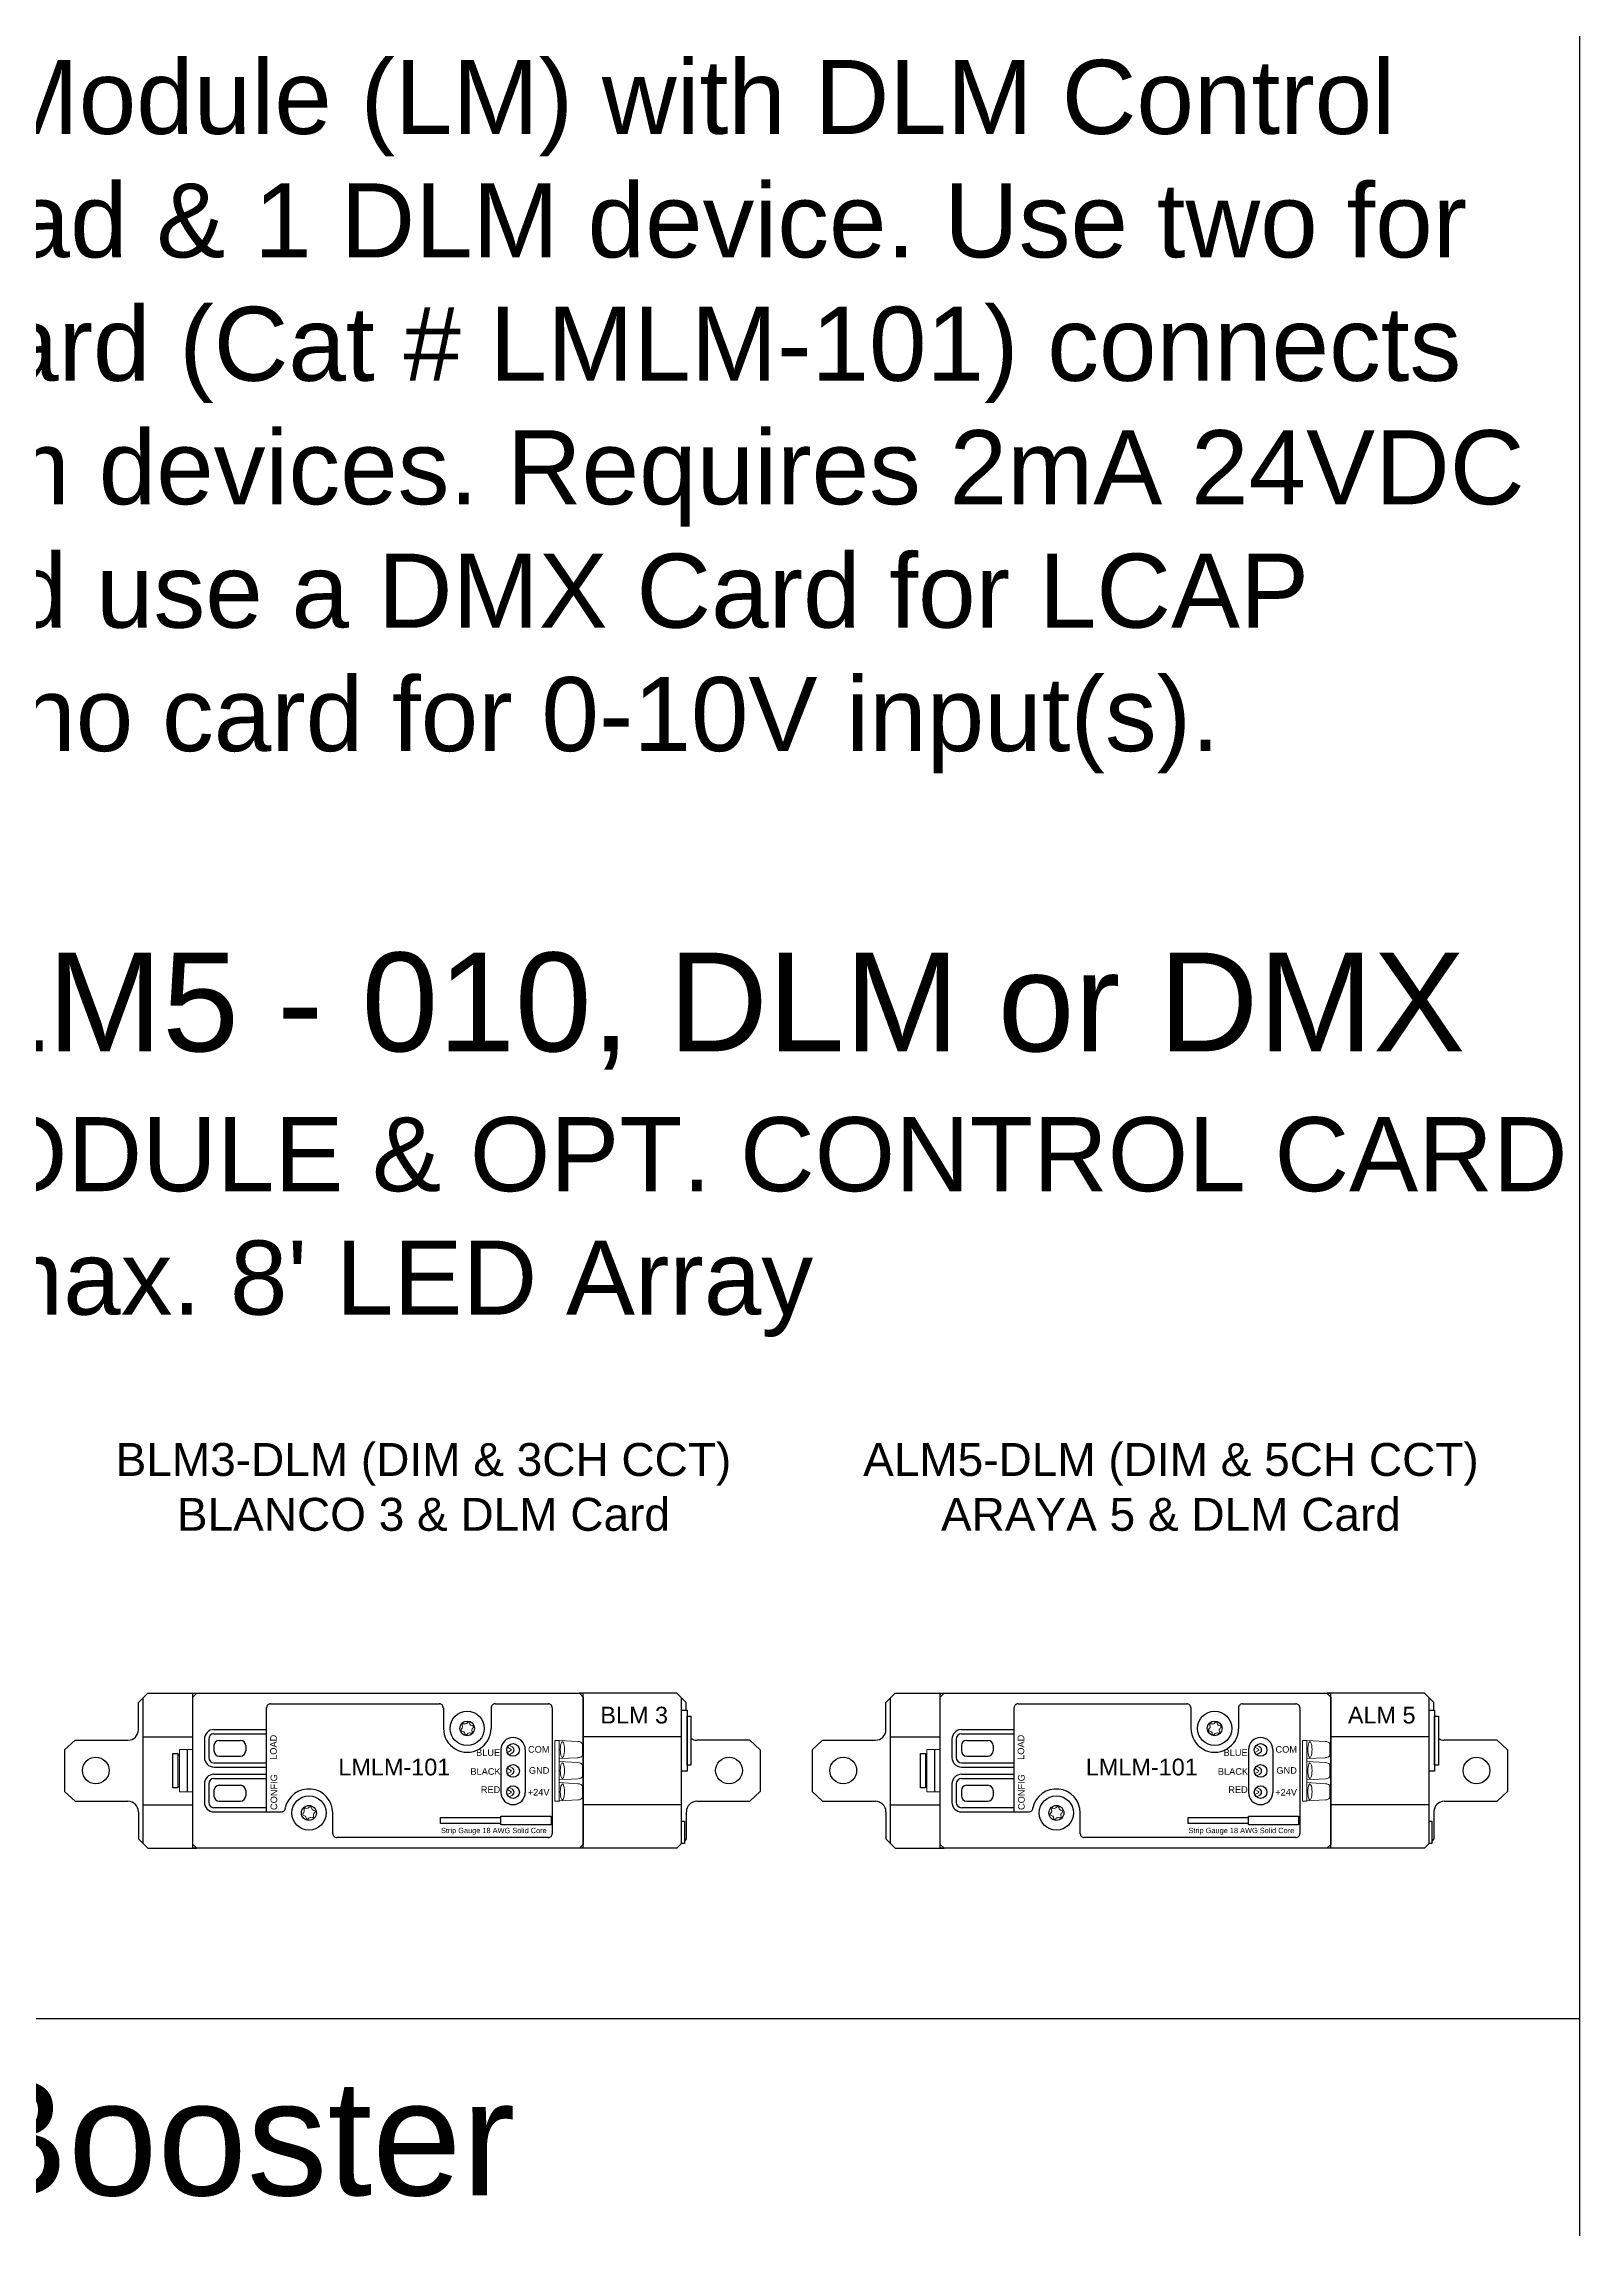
# Model space of a CAD drawing. Header units: inches. Extents: x 59 to 3361, y -1026 to 1732.
# Drawn here: x 1807.1 to 1912.1, y 1056.9 to 1206.2 of the extents above; entities that cross this region are included whole.
import ezdxf

# ---------------------------------------------------------------- set-up
doc = ezdxf.new("R2010")
doc.units = ezdxf.units.IN
doc.header["$MEASUREMENT"] = 0
doc.linetypes.add('SLD-Solid', pattern=[0])
doc.styles.add('ARIAL', font='arial.ttf')

# ---------------------------------------------------------------- blocks, each defined once
blk = doc.blocks.new('*U291')
for p, q in [((-17.07, 9.97), (-16.43, 10.61)), ((-16.43, 10.61), (-13.08, 10.61)), ((19.75, 10.61), (13.09, 10.61)), ((20.39, 9.97), (19.75, 10.61)), ((-17.07, 8.11), (-17.07, 9.97)), ((-16.75, 0.32), (-16.75, 10.29)), ((-8.3, 2.49), (-8.3, 9.61)), ((-8.03, 9.88), (3.51, 9.88)), ((3.78, 9.61), (3.79, 8.21)), ((7.05, 9.61), (7.05, 8.2)), ((7.32, 9.88), (10.96, 9.88)), ((11.23, 9.61), (11.23, 1.01)), ((20.07, 0.32), (20.07, 10.29)), ((20.39, 9.45), (20.39, 9.97)), ((-16.75, 7.63), (-13.35, 7.63)), ((-12.55, 7.47), (-12.55, 6.21)), ((-12.26, 7.47), (-12.26, 6.21)), ((-11.9, 8.12), (-8.3, 8.12)), ((-11.9, 7.83), (-8.3, 7.83)), ((20.07, 7.63), (13.35, 7.63)), ((-22.11, 6.73), (-21.4, 7.39)), ((-22.11, 6.73), (-22.11, 3.88)), ((-21.4, 7.39), (-17.78, 7.39)), ((-14.36, 6.39), (-14.26, 6.39)), ((-13.74, 6.75), (-13.74, 3.86)), ((-11.9, 7.02), (-11.9, 6.66)), ((-11.54, 7.38), (-10.09, 7.38)), ((-11.54, 6.3), (-10.09, 6.3)), ((-9.73, 7.02), (-9.73, 6.67)), ((7.72, 6.75), (7.72, 3.82)), ((9.38, 6.75), (9.38, 3.82)), ((24.73, 7.39), (21.11, 7.39)), ((25.44, 6.73), (24.73, 7.39)), ((25.44, 6.73), (25.44, 3.88)), ((-11.9, 5.85), (-8.3, 5.85)), ((-11.9, 5.56), (-8.3, 5.56)), ((-11.9, 5.06), (-8.3, 5.06)), ((-11.9, 4.77), (-8.3, 4.77)), ((-22.11, 3.88), (-21.4, 3.23)), ((-21.4, 3.22), (-17.78, 3.22)), ((-14.36, 4.23), (-14.26, 4.23)), ((-12.55, 4.41), (-12.55, 3.14)), ((-12.26, 4.41), (-12.26, 3.14)), ((-11.9, 3.95), (-11.9, 3.59)), ((-11.54, 4.32), (-10.09, 4.32)), ((-11.54, 3.23), (-10.09, 3.23)), ((-9.73, 3.95), (-9.73, 3.6)), ((24.73, 3.21), (21.11, 3.21)), ((25.44, 3.88), (24.73, 3.22)), ((-17.07, 2.5), (-17.07, 0.64)), ((-16.75, 2.97), (-13.35, 2.97)), ((-11.9, 2.78), (-8.3, 2.78)), ((-11.9, 2.49), (-8.3, 2.49)), ((-8.3, 2.49), (-7.29, 2.49)), ((-3.78, 1), (-3.78, 2.42)), ((20.07, 2.97), (13.35, 2.97)), ((20.39, 2.5), (20.39, 0.64)), ((-17.07, 0.64), (-16.43, 0)), ((-16.43, 0), (-13.08, 0)), ((10.96, 0.74), (-3.51, 0.74)), ((19.75, 0), (13.08, 0)), ((20.07, 0.32), (19.75, 0)), ((20.39, 0.64), (20.26, 0.5))]:
    blk.add_line(p, q)
at = {"linetype": 'SLD-Solid', "lineweight": 15}
for p, q in [((-13.35, 10.34), (-13.08, 10.61)), ((13.08, 10.61), (13.35, 10.34)), ((13.35, 10.34), (13.08, 10.61)), ((-14.26, 6.75), (-13.35, 6.75)), ((-14.26, 3.86), (-14.26, 6.75)), ((8.16, 6.91), (8.4, 6.78)), ((8.4, 6.68), (8.16, 6.55)), ((8.49, 6.94), (8.27, 7.06)), ((8.27, 6.4), (8.49, 6.52)), ((11.41, 3.23), (11.41, 7.38)), ((11.71, 7.38), (11.41, 7.38)), ((11.71, 7.38), (11.71, 3.23)), ((11.71, 7.38), (12.98, 7.31)), ((12.98, 6.19), (11.71, 6.13)), ((13.29, 6.74), (13.29, 6.77)), ((8.16, 5.47), (8.4, 5.33)), ((8.4, 5.24), (8.16, 5.11)), ((8.49, 5.5), (8.27, 5.62)), ((8.27, 4.96), (8.49, 5.08)), ((11.71, 5.93), (12.98, 5.86)), ((12.98, 4.75), (11.71, 4.69)), ((11.71, 4.49), (12.98, 4.42)), ((13.29, 5.32), (13.29, 5.29)), ((-13.35, 3.86), (-14.26, 3.86)), ((8.16, 4.02), (8.4, 3.89)), ((8.4, 3.8), (8.16, 3.67)), ((8.49, 4.06), (8.27, 4.17)), ((8.27, 3.51), (8.49, 3.63)), ((11.71, 3.23), (11.41, 3.23)), ((11.71, 3.23), (11.72, 3.24)), ((12.98, 3.31), (11.72, 3.24)), ((11.72, 3.24), (11.72, 3.24)), ((13.29, 3.88), (13.29, 3.85)), ((-13.08, 0), (-13.35, 0.27)), ((13.35, 0.27), (13.08, 0)), ((13.08, 0), (13.35, 0.27))]:
    blk.add_line(p, q, dxfattribs=at)
at = {"linetype": 'SLD-Solid'}
for p, q in [((3.59, 2.1), (7.72, 2.1)), ((3.59, 1.7), (3.59, 2.1)), ((7.72, 1.7), (3.59, 1.7)), ((7.72, 1.6), (7.72, 2.19)), ((7.72, 2.19), (11.15, 2.19)), ((11.15, 1.6), (7.72, 1.6)), ((11.15, 2.19), (11.15, 1.6))]:
    blk.add_line(p, q, dxfattribs=at)
for points in [[(-13.35, 0), (-13.35, 10.61)], [(-13.35, 10.61), (13.35, 10.61)], [(-13.35, 0), (-13.35, 10.61)], [(-13.08, 10.61), (13.08, 10.61)], [(13.35, 0), (13.35, 10.61)], [(13.35, 0), (13.35, 10.61)], [(-13.35, 0.27), (-13.35, 10.34)], [(13.35, 10.34), (13.35, 0.27)], [(13.35, 10.34), (13.35, 0.27)], [(13.35, 0.27), (13.35, 10.34)], [(13.35, 10.34), (13.35, 0.27)], [(13.35, 0), (-13.35, 0)], [(13.08, 0), (-13.08, 0)]]:
    blk.add_lwpolyline(points)
for points in [[(20.44, 5.27), (20.07, 5.27), (20.07, 9.45), (20.44, 9.45)], [(20.71, 5.69), (20.44, 5.69), (20.44, 9.04), (20.71, 9.04)], [(-14.71, 6.49), (-14.36, 6.49), (-14.36, 4.13), (-14.71, 4.13)], [(20.07, 1.86), (20.26, 1.86), (20.26, 0.32), (20.07, 0.32)]]:
    blk.add_lwpolyline(points, close=True)
for centre, radius in [((5.41, 8.2), 1.17), ((5.41, 8.2), 0.502), ((-19.98, 5.32), 0.913), ((8.55, 6.73), 0.433), ((23.31, 5.32), 0.913), ((8.55, 5.29), 0.433), ((-5.41, 2.42), 1.17), ((8.55, 3.84), 0.433), ((-5.41, 2.42), 0.514)]:
    blk.add_circle(centre, radius)
for centre, radius, start, end in [((-8.03, 9.61), 0.271, 89.999, 180.0004), ((3.51, 9.61), 0.267, 359.3821, 90.8852), ((7.31, 9.61), 0.267, 89.3821, 180.8852), ((10.96, 9.61), 0.267, 359.3821, 90.8852), ((-17.78, 8.11), 0.715, 270, 0), ((-11.9, 7.47), 0.65, 90, 180), ((-11.9, 7.47), 0.361, 90, 180), ((5.42, 8.2), 1.63, 179.7756, 359.7756), ((8.55, 6.75), 0.831, 0, 180), ((21.11, 8.1), 0.715, 236.4766, 270), ((-11.9, 6.21), 0.65, 180, 270), ((-11.9, 6.21), 0.361, 180, 270), ((-11.54, 7.02), 0.361, 90, 180), ((-11.54, 6.66), 0.361, 180, 270), ((-10.09, 7.02), 0.361, 360, 90), ((-10.09, 6.66), 0.361, 270, 0), ((8.37, 6.73), 0.242, 298.6939, 61.3061), ((-11.9, 4.41), 0.65, 90, 180), ((-11.9, 4.41), 0.361, 90, 180), ((8.37, 5.29), 0.242, 298.6939, 61.3061), ((-17.78, 2.5), 0.715, 360, 90), ((-11.9, 3.14), 0.65, 180, 270), ((-11.9, 3.14), 0.361, 180, 270), ((-11.54, 3.95), 0.361, 90, 180), ((-11.54, 3.59), 0.361, 180, 270), ((-10.09, 3.95), 0.361, 360, 90), ((-10.09, 3.59), 0.361, 270, 0), ((-5.42, 2.42), 1.64, 359.8812, 168.0437), ((8.55, 3.82), 0.831, 180, 0), ((8.37, 3.84), 0.242, 298.6939, 61.3061), ((21.11, 2.5), 0.715, 90, 180), ((-7.29, 2.76), 0.27, 269.9364, 0), ((-3.51, 1), 0.267, 179.3821, 270.8852), ((10.96, 1), 0.267, 269.3821, 0.8852)]:
    blk.add_arc(centre, radius, start, end)
at = {"linetype": 'SLD-Solid', "lineweight": 15}
for centre, radius, start, end in [((5.08, 8.09), 0.0883, 125.4175, 268.3656), ((4.92, 8.31), 0.177, 305.4175, 28.3656), ((5.16, 8.43), 0.0883, 65.4175, 208.3656), ((5.07, 7.83), 0.177, 5.4175, 88.3656), ((5.27, 8.68), 0.177, 245.4175, 328.3656), ((5.33, 7.85), 0.0883, 185.4175, 328.3656), ((5.56, 7.71), 0.177, 65.4175, 148.3656), ((5.49, 8.54), 0.0883, 5.4175, 148.3656), ((5.76, 8.56), 0.177, 185.4175, 268.3656), ((5.67, 7.96), 0.0883, 245.4175, 28.3656), ((5.9, 8.08), 0.177, 125.4175, 208.3656), ((5.75, 8.3), 0.0883, 305.4175, 88.3656), ((8.37, 6.73), 0.0541, 298.694, 61.306), ((8.37, 5.29), 0.0541, 298.694, 61.306), ((8.37, 3.84), 0.0541, 298.694, 61.306), ((-5.75, 2.33), 0.0883, 122.6204, 265.5685), ((-5.9, 2.56), 0.177, 302.6204, 25.5685), ((-5.78, 2.07), 0.177, 2.6204, 85.5685), ((-5.66, 2.67), 0.0883, 62.6204, 205.5685), ((-5.54, 2.91), 0.177, 242.6204, 325.5685), ((-5.51, 2.08), 0.0883, 182.6204, 325.5685), ((-5.29, 1.93), 0.177, 62.6204, 145.5685), ((-5.32, 2.76), 0.0883, 2.6204, 145.5685), ((-5.05, 2.77), 0.177, 182.6204, 265.5685), ((-5.17, 2.17), 0.0883, 242.6204, 25.5685), ((-4.93, 2.28), 0.177, 122.6204, 205.5685), ((-5.07, 2.51), 0.0883, 302.6204, 85.5685)]:
    blk.add_arc(centre, radius, start, end, dxfattribs=at)
for centre, major_axis, ratio, start_param, end_param in [((11.92, 6.75), (0, 0.541), 0.267949, 4.712389, 7.853982), ((11.92, 6.75), (0, 0.541), 0.267949, 1.570796, 4.712389), ((12.95, 6.77), (0.555, 0), 0.97561, 1.150549, 1.518436), ((12.95, 6.74), (0.555, 0), 0.97561, 4.764749, 5.132636), ((13.26, 6.77), (0, 0.541), 0.052408, 4.712389, 5.266662), ((13.26, 6.74), (0, 0.541), 0.052408, 4.158116, 4.712389), ((11.92, 5.31), (0, 0.541), 0.267949, 4.712389, 7.853982), ((11.92, 5.31), (0, 0.541), 0.267949, 1.570796, 4.712389), ((12.95, 5.32), (0.555, 0), 0.97561, 1.150549, 1.518436), ((12.95, 5.29), (0.555, 0), 0.97561, 4.764749, 5.132636), ((13.26, 5.32), (0, 0.541), 0.052408, 4.712389, 5.266662), ((13.26, 5.29), (0, 0.541), 0.052408, 4.158116, 4.712389), ((11.92, 3.86), (0, 0.541), 0.267949, 4.712389, 7.853982), ((11.92, 3.86), (0, 0.541), 0.267949, 1.570796, 4.712389), ((12.95, 3.88), (0.555, 0), 0.97561, 1.150549, 1.518436), ((12.95, 3.85), (0.555, 0), 0.97561, 4.764749, 5.132636), ((13.26, 3.88), (0, 0.541), 0.052408, 4.712389, 5.266662), ((13.26, 3.85), (0, 0.541), 0.052408, 4.158116, 4.712389)]:
    blk.add_ellipse(centre, major_axis=major_axis, ratio=ratio, start_param=start_param, end_param=end_param, dxfattribs=at)
for points, knots in [([(13.29, 7.05), (13.29, 7.09), (13.28, 7.16), (13.24, 7.23), (13.2, 7.25), (13.18, 7.26)], [0, 0, 0, 0, 0.407499, 0.743184, 1, 1, 1, 1]), ([(13.18, 6.24), (13.2, 6.25), (13.25, 6.28), (13.28, 6.35), (13.29, 6.42), (13.29, 6.45)], [0, 0, 0, 0, 0.3262285, 0.6516328, 1, 1, 1, 1]), ([(13.29, 5.61), (13.29, 5.65), (13.28, 5.72), (13.24, 5.78), (13.2, 5.81), (13.18, 5.82)], [0, 0, 0, 0, 0.407499, 0.743184, 1, 1, 1, 1]), ([(13.18, 4.8), (13.2, 4.81), (13.25, 4.84), (13.28, 4.91), (13.29, 4.97), (13.29, 5.01)], [0, 0, 0, 0, 0.326228, 0.651633, 1, 1, 1, 1]), ([(13.29, 4.16), (13.29, 4.2), (13.28, 4.27), (13.24, 4.34), (13.2, 4.36), (13.18, 4.37)], [0, 0, 0, 0, 0.407499, 0.7431843, 1, 1, 1, 1]), ([(13.18, 3.35), (13.2, 3.37), (13.25, 3.39), (13.28, 3.47), (13.29, 3.53), (13.29, 3.56)], [0, 0, 0, 0, 0.326229, 0.651633, 1, 1, 1, 1])]:
    blk.add_open_spline(points, degree=3, knots=knots, dxfattribs=at)
at = {"style": 'ARIAL'}
for s, insert, char_height, width, attachment_point in [('ALM5-DLM (DIM & 5CH CCT)\\PARAYA 5 & DLM Card', (2.42, 27.71), 2.25, 47.0254, 2), ('ALM 5', (16.83, 9.1), 1.146, 7.4737, 5)]:
    blk.add_mtext(s, dxfattribs=dict(at, insert=insert, char_height=char_height, width=width, attachment_point=attachment_point))
at = {"char_height": 0.4512, "attachment_point": 1, "rotation": 90}
for s, insert in [('{\\fArial|b0|i0|c0|p34;LOAD}', (-8.06, 6.05)), ('{\\fArial|b0|i0|c0|p34;CONFIG}', (-8.03, 2.62))]:
    blk.add_mtext_dynamic_manual_height_columns(s, width=4.4804, gutter_width=15.88, heights=[0], dxfattribs=dict(at, insert=insert))
for s, width, insert, char_height, attachment_point in [('{\\fArial|b0|i0|c0|p34;LMLM-101}', 7.3694, (0.43, 5.55), 1.1459, 5), ('{\\fArial|b0|i0|c0|p34;BLUE}', 1.7958, (6.02, 6.77), 0.4512, 1), ('{\\fArial|b0|i0|c0|p34;COM}', 4.4804, (9.57, 6.99), 0.4512, 1), ('{\\fArial|b0|i0|c0|p34;BLACK}', 2.2012, (5.63, 5.48), 0.4512, 1), ('{\\fArial|b0|i0|c0|p34;GND}', 4.4804, (9.63, 5.55), 0.4512, 1), ('{\\fArial|b0|i0|c0|p34;RED}', 1.4551, (6.34, 4.24), 0.4512, 1), ('{\\fArial|b0|i0|c0|p34;+24V}', 4.4804, (9.55, 4.06), 0.4512, 1), ('{\\fArial|b0|i0|c0|p34;Strip Gauge 18 AWG Solid Core}', 20.446, (3.62, 1.4), 0.3609, 1)]:
    blk.add_mtext_dynamic_manual_height_columns(s, width=width, gutter_width=15.88, heights=[0], dxfattribs=dict(insert=insert, char_height=char_height, attachment_point=attachment_point))
blk = doc.blocks.new('*U293')
for p, q in [((-17.07, 9.97), (-16.43, 10.61)), ((-16.43, 10.61), (-13.08, 10.61)), ((19.75, 10.61), (13.09, 10.61)), ((20.39, 9.97), (19.75, 10.61)), ((-17.07, 8.11), (-17.07, 9.97)), ((-16.75, 0.32), (-16.75, 10.29)), ((-8.3, 2.49), (-8.3, 9.61)), ((-8.03, 9.88), (3.51, 9.88)), ((3.78, 9.61), (3.79, 8.21)), ((7.05, 9.61), (7.05, 8.2)), ((7.32, 9.88), (10.96, 9.88)), ((11.23, 9.61), (11.23, 1.01)), ((20.07, 0.32), (20.07, 10.29)), ((20.39, 9.45), (20.39, 9.97)), ((-16.75, 7.63), (-13.35, 7.63)), ((-12.55, 7.47), (-12.55, 6.21)), ((-12.26, 7.47), (-12.26, 6.21)), ((-11.9, 8.12), (-8.3, 8.12)), ((-11.9, 7.83), (-8.3, 7.83)), ((20.07, 7.63), (13.35, 7.63)), ((-22.11, 6.73), (-21.4, 7.39)), ((-22.11, 6.73), (-22.11, 3.88)), ((-21.4, 7.39), (-17.78, 7.39)), ((-14.36, 6.39), (-14.26, 6.39)), ((-13.74, 6.75), (-13.74, 3.86)), ((-11.9, 7.02), (-11.9, 6.66)), ((-11.54, 7.38), (-10.09, 7.38)), ((-11.54, 6.3), (-10.09, 6.3)), ((-9.73, 7.02), (-9.73, 6.67)), ((7.72, 6.75), (7.72, 3.82)), ((9.38, 6.75), (9.38, 3.82)), ((24.73, 7.39), (21.11, 7.39)), ((25.44, 6.73), (24.73, 7.39)), ((25.44, 6.73), (25.44, 3.88)), ((-11.9, 5.85), (-8.3, 5.85)), ((-11.9, 5.56), (-8.3, 5.56)), ((-11.9, 5.06), (-8.3, 5.06)), ((-11.9, 4.77), (-8.3, 4.77)), ((-22.11, 3.88), (-21.4, 3.23)), ((-21.4, 3.22), (-17.78, 3.22)), ((-14.36, 4.23), (-14.26, 4.23)), ((-12.55, 4.41), (-12.55, 3.14)), ((-12.26, 4.41), (-12.26, 3.14)), ((-11.9, 3.95), (-11.9, 3.59)), ((-11.54, 4.32), (-10.09, 4.32)), ((-11.54, 3.23), (-10.09, 3.23)), ((-9.73, 3.95), (-9.73, 3.6)), ((24.73, 3.21), (21.11, 3.21)), ((25.44, 3.88), (24.73, 3.22)), ((-17.07, 2.5), (-17.07, 0.64)), ((-16.75, 2.97), (-13.35, 2.97)), ((-11.9, 2.78), (-8.3, 2.78)), ((-11.9, 2.49), (-8.3, 2.49)), ((-8.3, 2.49), (-7.29, 2.49)), ((-3.78, 1), (-3.78, 2.42)), ((20.07, 2.97), (13.35, 2.97)), ((20.39, 2.5), (20.39, 0.64)), ((-17.07, 0.64), (-16.43, 0)), ((-16.43, 0), (-13.08, 0)), ((10.96, 0.74), (-3.51, 0.74)), ((19.75, 0), (13.08, 0)), ((20.07, 0.32), (19.75, 0)), ((20.39, 0.64), (20.26, 0.5))]:
    blk.add_line(p, q)
at = {"linetype": 'SLD-Solid', "lineweight": 15}
for p, q in [((-13.35, 10.34), (-13.08, 10.61)), ((13.08, 10.61), (13.35, 10.34)), ((13.35, 10.34), (13.08, 10.61)), ((-14.26, 6.75), (-13.35, 6.75)), ((-14.26, 3.86), (-14.26, 6.75)), ((8.16, 6.91), (8.4, 6.78)), ((8.4, 6.68), (8.16, 6.55)), ((8.49, 6.94), (8.27, 7.06)), ((8.27, 6.4), (8.49, 6.52)), ((11.41, 3.23), (11.41, 7.38)), ((11.71, 7.38), (11.41, 7.38)), ((11.71, 7.38), (11.71, 3.23)), ((11.71, 7.38), (12.98, 7.31)), ((12.98, 6.19), (11.71, 6.13)), ((13.29, 6.74), (13.29, 6.77)), ((8.16, 5.47), (8.4, 5.33)), ((8.4, 5.24), (8.16, 5.11)), ((8.49, 5.5), (8.27, 5.62)), ((8.27, 4.96), (8.49, 5.08)), ((11.71, 5.93), (12.98, 5.86)), ((12.98, 4.75), (11.71, 4.69)), ((11.71, 4.49), (12.98, 4.42)), ((13.29, 5.32), (13.29, 5.29)), ((-13.35, 3.86), (-14.26, 3.86)), ((8.16, 4.02), (8.4, 3.89)), ((8.4, 3.8), (8.16, 3.67)), ((8.49, 4.06), (8.27, 4.17)), ((8.27, 3.51), (8.49, 3.63)), ((11.71, 3.23), (11.41, 3.23)), ((11.71, 3.23), (11.72, 3.24)), ((12.98, 3.31), (11.72, 3.24)), ((11.72, 3.24), (11.72, 3.24)), ((13.29, 3.88), (13.29, 3.85)), ((-13.08, 0), (-13.35, 0.27)), ((13.35, 0.27), (13.08, 0)), ((13.08, 0), (13.35, 0.27))]:
    blk.add_line(p, q, dxfattribs=at)
at = {"linetype": 'SLD-Solid'}
for p, q in [((3.59, 2.1), (7.72, 2.1)), ((3.59, 1.7), (3.59, 2.1)), ((7.72, 1.7), (3.59, 1.7)), ((7.72, 1.6), (7.72, 2.19)), ((7.72, 2.19), (11.15, 2.19)), ((11.15, 1.6), (7.72, 1.6)), ((11.15, 2.19), (11.15, 1.6))]:
    blk.add_line(p, q, dxfattribs=at)
for points in [[(-13.35, 0), (-13.35, 10.61)], [(-13.35, 10.61), (13.35, 10.61)], [(-13.35, 0), (-13.35, 10.61)], [(-13.08, 10.61), (13.08, 10.61)], [(13.35, 0), (13.35, 10.61)], [(13.35, 0), (13.35, 10.61)], [(-13.35, 0.27), (-13.35, 10.34)], [(13.35, 10.34), (13.35, 0.27)], [(13.35, 10.34), (13.35, 0.27)], [(13.35, 0.27), (13.35, 10.34)], [(13.35, 10.34), (13.35, 0.27)], [(13.35, 0), (-13.35, 0)], [(13.08, 0), (-13.08, 0)]]:
    blk.add_lwpolyline(points)
for points in [[(20.44, 5.27), (20.07, 5.27), (20.07, 9.45), (20.44, 9.45)], [(20.71, 5.69), (20.44, 5.69), (20.44, 9.04), (20.71, 9.04)], [(-14.71, 6.49), (-14.36, 6.49), (-14.36, 4.13), (-14.71, 4.13)], [(20.07, 1.86), (20.26, 1.86), (20.26, 0.32), (20.07, 0.32)]]:
    blk.add_lwpolyline(points, close=True)
for centre, radius in [((5.41, 8.2), 1.17), ((5.41, 8.2), 0.502), ((-19.98, 5.32), 0.913), ((8.55, 6.73), 0.433), ((23.31, 5.32), 0.913), ((8.55, 5.29), 0.433), ((-5.41, 2.42), 1.17), ((8.55, 3.84), 0.433), ((-5.41, 2.42), 0.514)]:
    blk.add_circle(centre, radius)
for centre, radius, start, end in [((-8.03, 9.61), 0.271, 89.999, 180.0004), ((3.51, 9.61), 0.267, 359.3821, 90.8852), ((7.31, 9.61), 0.267, 89.3821, 180.8852), ((10.96, 9.61), 0.267, 359.3821, 90.8852), ((-17.78, 8.11), 0.715, 270, 0), ((-11.9, 7.47), 0.65, 90, 180), ((-11.9, 7.47), 0.361, 90, 180), ((5.42, 8.2), 1.63, 179.7756, 359.7756), ((8.55, 6.75), 0.831, 0, 180), ((21.11, 8.1), 0.715, 236.4766, 270), ((-11.9, 6.21), 0.65, 180, 270), ((-11.9, 6.21), 0.361, 180, 270), ((-11.54, 7.02), 0.361, 90, 180), ((-11.54, 6.66), 0.361, 180, 270), ((-10.09, 7.02), 0.361, 360, 90), ((-10.09, 6.66), 0.361, 270, 0), ((8.37, 6.73), 0.242, 298.6939, 61.3061), ((-11.9, 4.41), 0.65, 90, 180), ((-11.9, 4.41), 0.361, 90, 180), ((8.37, 5.29), 0.242, 298.6939, 61.3061), ((-17.78, 2.5), 0.715, 360, 90), ((-11.9, 3.14), 0.65, 180, 270), ((-11.9, 3.14), 0.361, 180, 270), ((-11.54, 3.95), 0.361, 90, 180), ((-11.54, 3.59), 0.361, 180, 270), ((-10.09, 3.95), 0.361, 360, 90), ((-10.09, 3.59), 0.361, 270, 0), ((-5.42, 2.42), 1.64, 359.8812, 168.0437), ((8.55, 3.82), 0.831, 180, 0), ((8.37, 3.84), 0.242, 298.6939, 61.3061), ((21.11, 2.5), 0.715, 90, 180), ((-7.29, 2.76), 0.27, 269.9364, 0), ((-3.51, 1), 0.267, 179.3821, 270.8852), ((10.96, 1), 0.267, 269.3821, 0.8852)]:
    blk.add_arc(centre, radius, start, end)
at = {"linetype": 'SLD-Solid', "lineweight": 15}
for centre, radius, start, end in [((5.08, 8.09), 0.0883, 125.4175, 268.3656), ((4.92, 8.31), 0.177, 305.4175, 28.3656), ((5.16, 8.43), 0.0883, 65.4175, 208.3656), ((5.07, 7.83), 0.177, 5.4175, 88.3656), ((5.27, 8.68), 0.177, 245.4175, 328.3656), ((5.33, 7.85), 0.0883, 185.4175, 328.3656), ((5.56, 7.71), 0.177, 65.4175, 148.3656), ((5.49, 8.54), 0.0883, 5.4175, 148.3656), ((5.76, 8.56), 0.177, 185.4175, 268.3656), ((5.67, 7.96), 0.0883, 245.4175, 28.3656), ((5.9, 8.08), 0.177, 125.4175, 208.3656), ((5.75, 8.3), 0.0883, 305.4175, 88.3656), ((8.37, 6.73), 0.0541, 298.694, 61.306), ((8.37, 5.29), 0.0541, 298.694, 61.306), ((8.37, 3.84), 0.0541, 298.694, 61.306), ((-5.75, 2.33), 0.0883, 122.6204, 265.5685), ((-5.9, 2.56), 0.177, 302.6204, 25.5685), ((-5.78, 2.07), 0.177, 2.6204, 85.5685), ((-5.66, 2.67), 0.0883, 62.6204, 205.5685), ((-5.54, 2.91), 0.177, 242.6204, 325.5685), ((-5.51, 2.08), 0.0883, 182.6204, 325.5685), ((-5.29, 1.93), 0.177, 62.6204, 145.5685), ((-5.32, 2.76), 0.0883, 2.6204, 145.5685), ((-5.05, 2.77), 0.177, 182.6204, 265.5685), ((-5.17, 2.17), 0.0883, 242.6204, 25.5685), ((-4.93, 2.28), 0.177, 122.6204, 205.5685), ((-5.07, 2.51), 0.0883, 302.6204, 85.5685)]:
    blk.add_arc(centre, radius, start, end, dxfattribs=at)
for centre, major_axis, ratio, start_param, end_param in [((11.92, 6.75), (0, 0.541), 0.267949, 4.712389, 7.853982), ((11.92, 6.75), (0, 0.541), 0.267949, 1.570796, 4.712389), ((12.95, 6.77), (0.555, 0), 0.97561, 1.150549, 1.518436), ((12.95, 6.74), (0.555, 0), 0.97561, 4.764749, 5.132636), ((13.26, 6.77), (0, 0.541), 0.052408, 4.712389, 5.266662), ((13.26, 6.74), (0, 0.541), 0.052408, 4.158116, 4.712389), ((11.92, 5.31), (0, 0.541), 0.267949, 4.712389, 7.853982), ((11.92, 5.31), (0, 0.541), 0.267949, 1.570796, 4.712389), ((12.95, 5.32), (0.555, 0), 0.97561, 1.150549, 1.518436), ((12.95, 5.29), (0.555, 0), 0.97561, 4.764749, 5.132636), ((13.26, 5.32), (0, 0.541), 0.052408, 4.712389, 5.266662), ((13.26, 5.29), (0, 0.541), 0.052408, 4.158116, 4.712389), ((11.92, 3.86), (0, 0.541), 0.267949, 4.712389, 7.853982), ((11.92, 3.86), (0, 0.541), 0.267949, 1.570796, 4.712389), ((12.95, 3.88), (0.555, 0), 0.97561, 1.150549, 1.518436), ((12.95, 3.85), (0.555, 0), 0.97561, 4.764749, 5.132636), ((13.26, 3.88), (0, 0.541), 0.052408, 4.712389, 5.266662), ((13.26, 3.85), (0, 0.541), 0.052408, 4.158116, 4.712389)]:
    blk.add_ellipse(centre, major_axis=major_axis, ratio=ratio, start_param=start_param, end_param=end_param, dxfattribs=at)
for points, knots in [([(13.29, 7.05), (13.29, 7.09), (13.28, 7.16), (13.24, 7.23), (13.2, 7.25), (13.18, 7.26)], [0, 0, 0, 0, 0.407499, 0.743184, 1, 1, 1, 1]), ([(13.18, 6.24), (13.2, 6.25), (13.25, 6.28), (13.28, 6.35), (13.29, 6.42), (13.29, 6.45)], [0, 0, 0, 0, 0.3262285, 0.6516328, 1, 1, 1, 1]), ([(13.29, 5.61), (13.29, 5.65), (13.28, 5.72), (13.24, 5.78), (13.2, 5.81), (13.18, 5.82)], [0, 0, 0, 0, 0.407499, 0.743184, 1, 1, 1, 1]), ([(13.18, 4.8), (13.2, 4.81), (13.25, 4.84), (13.28, 4.91), (13.29, 4.97), (13.29, 5.01)], [0, 0, 0, 0, 0.326228, 0.651633, 1, 1, 1, 1]), ([(13.29, 4.16), (13.29, 4.2), (13.28, 4.27), (13.24, 4.34), (13.2, 4.36), (13.18, 4.37)], [0, 0, 0, 0, 0.407499, 0.7431843, 1, 1, 1, 1]), ([(13.18, 3.35), (13.2, 3.37), (13.25, 3.39), (13.28, 3.47), (13.29, 3.53), (13.29, 3.56)], [0, 0, 0, 0, 0.326229, 0.651633, 1, 1, 1, 1])]:
    blk.add_open_spline(points, degree=3, knots=knots, dxfattribs=at)
at = {"style": 'ARIAL'}
for s, insert, char_height, width, attachment_point in [('BLM3-DLM (DIM & 3CH CCT)\\PBLANCO 3 & DLM Card', (2.42, 27.71), 2.25, 47.0254, 2), ('BLM 3', (16.83, 9.1), 1.146, 7.4737, 5)]:
    blk.add_mtext(s, dxfattribs=dict(at, insert=insert, char_height=char_height, width=width, attachment_point=attachment_point))
at = {"char_height": 0.4512, "attachment_point": 1, "rotation": 90}
for s, insert in [('{\\fArial|b0|i0|c0|p34;LOAD}', (-8.06, 6.05)), ('{\\fArial|b0|i0|c0|p34;CONFIG}', (-8.03, 2.62))]:
    blk.add_mtext_dynamic_manual_height_columns(s, width=4.4804, gutter_width=15.88, heights=[0], dxfattribs=dict(at, insert=insert))
for s, width, insert, char_height, attachment_point in [('{\\fArial|b0|i0|c0|p34;LMLM-101}', 7.3694, (0.43, 5.55), 1.1459, 5), ('{\\fArial|b0|i0|c0|p34;BLUE}', 1.7958, (6.02, 6.77), 0.4512, 1), ('{\\fArial|b0|i0|c0|p34;COM}', 4.4804, (9.57, 6.99), 0.4512, 1), ('{\\fArial|b0|i0|c0|p34;BLACK}', 2.2012, (5.63, 5.48), 0.4512, 1), ('{\\fArial|b0|i0|c0|p34;GND}', 4.4804, (9.63, 5.55), 0.4512, 1), ('{\\fArial|b0|i0|c0|p34;RED}', 1.4551, (6.34, 4.24), 0.4512, 1), ('{\\fArial|b0|i0|c0|p34;+24V}', 4.4804, (9.55, 4.06), 0.4512, 1), ('{\\fArial|b0|i0|c0|p34;Strip Gauge 18 AWG Solid Core}', 20.446, (3.62, 1.4), 0.3609, 1)]:
    blk.add_mtext_dynamic_manual_height_columns(s, width=width, gutter_width=15.88, heights=[0], dxfattribs=dict(insert=insert, char_height=char_height, attachment_point=attachment_point))

msp = doc.modelspace()

# ---------------------------------------------------------------- linework, layer by layer
for p, q in [((1912.08, 1600.26), (1912.08, 924.65)), ((1696.43, 1071.21), (1912.08, 1071.21))]:
    msp.add_line(p, q)

# ---------------------------------------------------------------- block references
for name, p in [('*U293', (1830.64, 1082.84)), ('*U291', (1881.74, 1082.84))]:
    msp.add_blockref(name, p)

# ---------------------------------------------------------------- texts
at = {"insert": (1805.76, 1205.11), "char_height": 5.0625, "width": 205.1888, "attachment_point": 2, "style": 'ARIAL'}
msp.add_mtext('BLANCO/ARAYA LED Logic Module (LM) with DLM Control Card. Each counts as 1 DLM load & 1 DLM device. Use two for direct / indirect fixtures. DLM Card (Cat # LMLM-101) connects via LMFC-xRJ adaptor DLM room devices. {\\C1;Requires 2mA 24VDC } from Cat 5e. LM can instead use a DMX Card for LCAP Architectural Dimming, or no card for 0-10V input(s).', dxfattribs=at)
at = {"style": 'ARIAL'}
for s, width, gutter_width, insert, char_height, attachment_point in [("\\pi7.6716;{\\H1.3333x;BLM1, BLM2, BLM3, ALM5 - 010, DLM or DMX }\\P\\pi0.95714;INDIVIDUAL FIXTURE LOGIC MODULE & OPT. CONTROL CARD\\P\\pi52.133;Each LM Drives max. 8' LED Array", 212.6814, 50, (1698.54, 1130.94), 5.0625, 4), ('Power Booster', 186.4086, 70, (1803.26, 1066.99), 7.875, 2)]:
    msp.add_mtext_dynamic_manual_height_columns(s, width=width, gutter_width=gutter_width, heights=[0], dxfattribs=dict(at, insert=insert, char_height=char_height, attachment_point=attachment_point))

doc.saveas('drawing.dxf')
